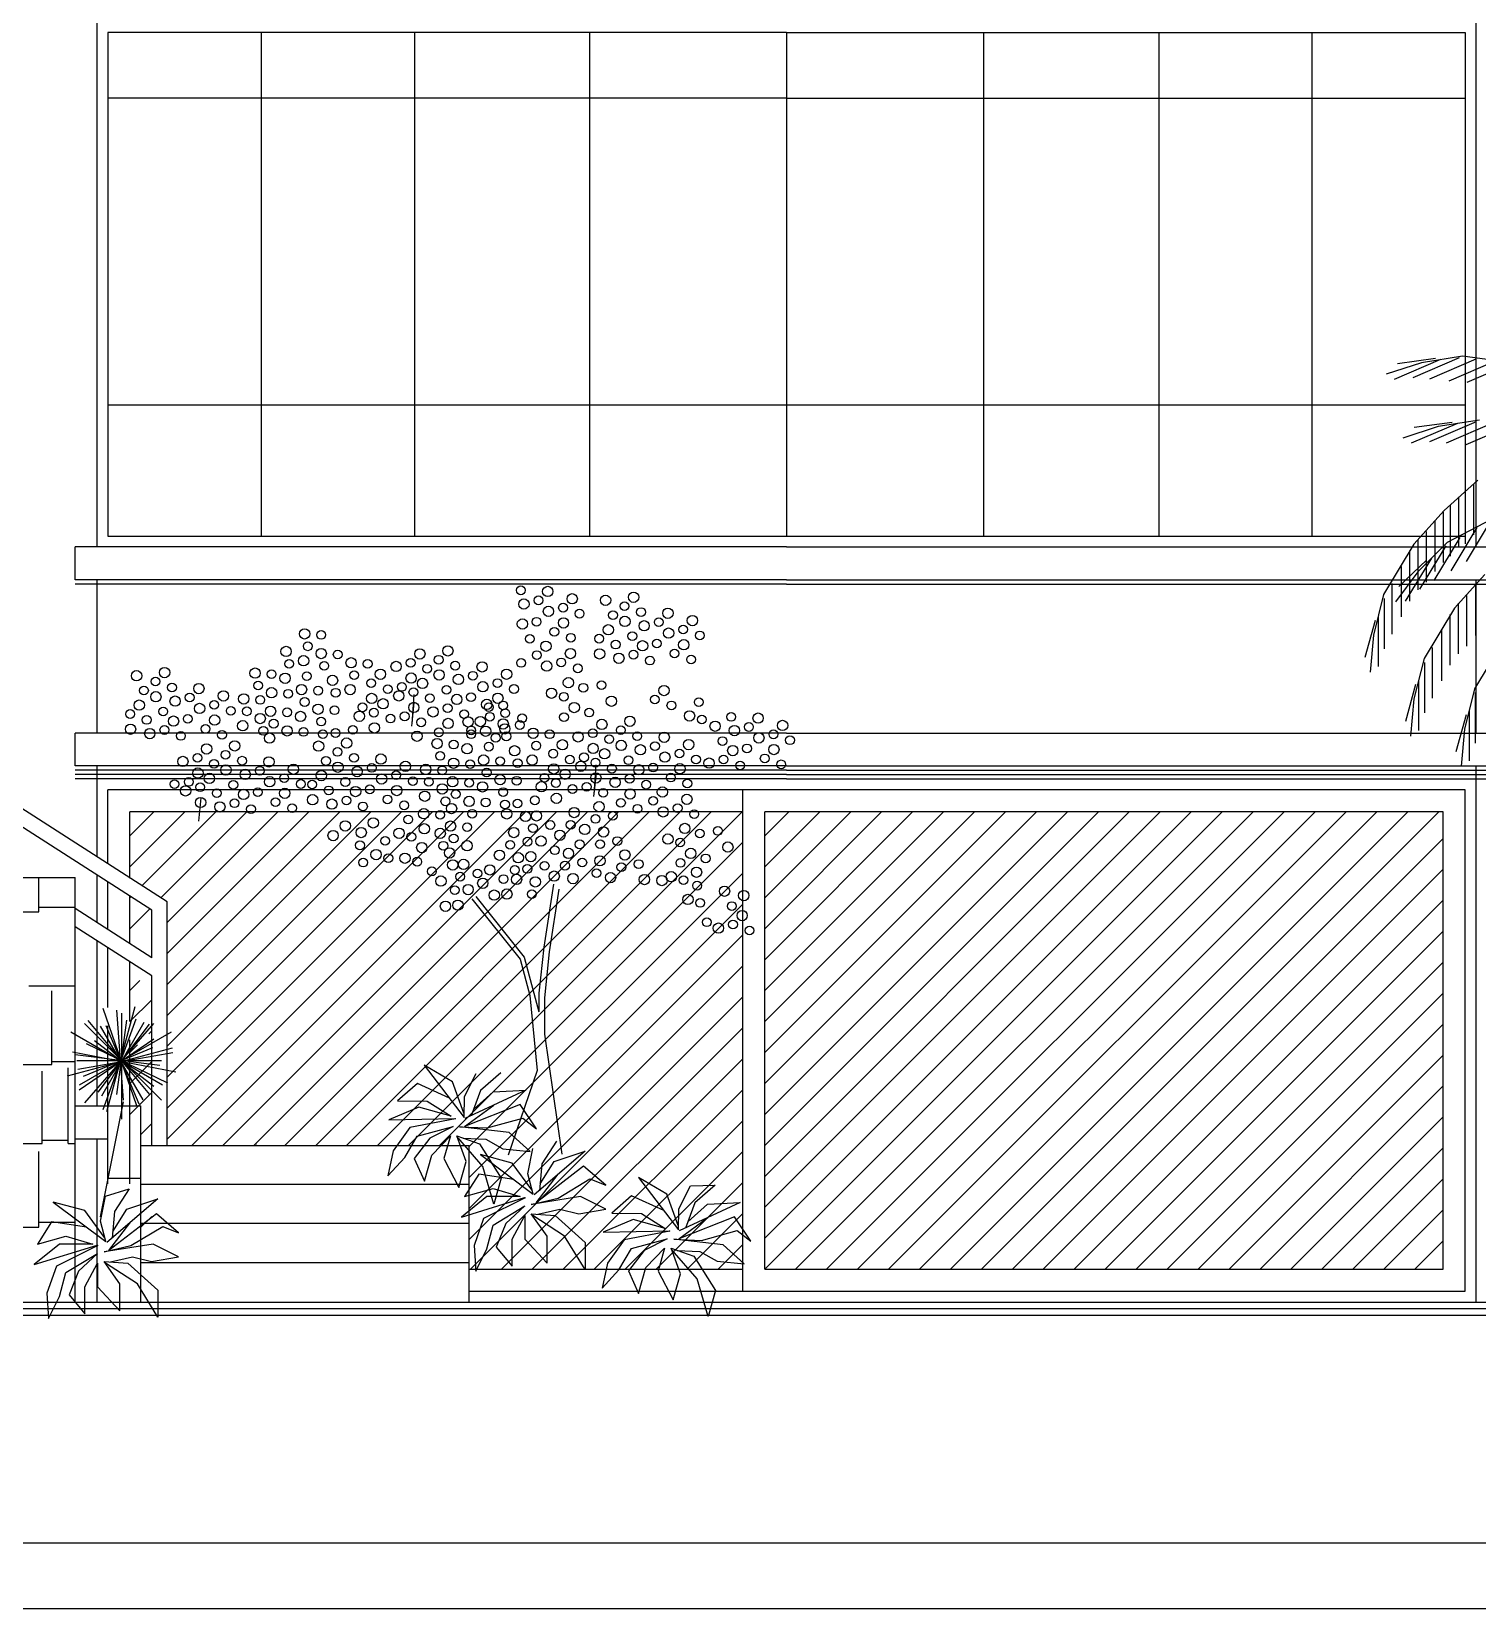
# Model space of a CAD drawing. Header units: millimetres. Extents: x 2200 to 2403, y 2380 to 2511.
# Drawn here: x 2340.04 to 2346.65, y 2464.37 to 2471.57 of the extents above; entities that cross this region are included whole.
import ezdxf

# ---------------------------------------------------------------- set-up
doc = ezdxf.new("R2010")
doc.units = ezdxf.units.MM

msp = doc.modelspace()

# ---------------------------------------------------------------- linework, layer by layer
at = {"color": 3}
for p, q in [((2340.34394, 2469.21758), (2340.34394, 2471.61758)), ((2346.64394, 2469.21758), (2346.64394, 2471.61758)), ((2340.34394, 2468.36758), (2340.34394, 2469.06758)), ((2346.64394, 2468.36758), (2346.64394, 2469.06758)), ((2340.34394, 2467.80143), (2340.34394, 2468.21758)), ((2346.64394, 2465.76758), (2346.64394, 2468.21758)), ((2340.34394, 2467.50143), (2340.34394, 2467.71822)), ((2340.34394, 2466.66358), (2340.34394, 2467.41822)), ((2340.34394, 2465.76758), (2340.34394, 2466.51358))]:
    msp.add_line(p, q, dxfattribs=at)
at = {"color": 1}
for p, q in [((2340.39394, 2471.56758), (2340.39394, 2469.26758)), ((2343.49394, 2471.56758), (2340.39394, 2471.56758)), ((2341.09394, 2471.56758), (2341.09394, 2469.26758)), ((2341.79394, 2471.56758), (2341.79394, 2469.26758)), ((2342.59394, 2471.56758), (2342.59394, 2469.26758)), ((2343.49394, 2471.56758), (2346.59394, 2471.56758)), ((2343.49394, 2471.56758), (2343.49394, 2469.26758)), ((2344.39394, 2471.56758), (2344.39394, 2469.26758)), ((2345.19394, 2471.56758), (2345.19394, 2469.26758)), ((2345.89394, 2471.56758), (2345.89394, 2469.26758)), ((2346.59394, 2471.56758), (2346.59394, 2469.26758)), ((2343.49394, 2471.26758), (2340.39394, 2471.26758)), ((2343.49394, 2471.26758), (2346.59394, 2471.26758)), ((2340.39394, 2469.86758), (2346.59394, 2469.86758)), ((2340.39394, 2469.26758), (2346.59394, 2469.26758)), ((2340.66394, 2467.59572), (2339.34437, 2468.44401)), ((2340.59394, 2467.5575), (2339.33159, 2468.36901)), ((2340.66394, 2466.48358), (2340.66394, 2467.59572)), ((2340.59394, 2467.34072), (2340.24394, 2467.56572)), ((2340.59394, 2467.34072), (2340.59394, 2467.5575)), ((2340.59394, 2467.2575), (2340.24394, 2467.4825)), ((2340.59394, 2466.48358), (2340.59394, 2467.2575)), ((2340.24394, 2466.66358), (2340.54394, 2466.66358)), ((2340.54394, 2465.76758), (2340.54394, 2466.66358)), ((2340.24394, 2466.51358), (2340.39394, 2466.51358)), ((2340.39394, 2466.33358), (2340.39394, 2466.51358)), ((2340.54394, 2466.48358), (2342.04394, 2466.48358)), ((2342.04394, 2465.76758), (2342.04394, 2466.48358)), ((2340.39394, 2466.33358), (2340.54394, 2466.33358)), ((2340.54394, 2466.30558), (2342.04394, 2466.30558)), ((2340.54394, 2466.12758), (2342.04394, 2466.12758)), ((2340.54394, 2465.94758), (2342.04394, 2465.94758)), ((2329.24394, 2464.36758), (2403.08219, 2464.36758))]:
    msp.add_line(p, q, dxfattribs=at)
at = {"color": 4}
for p, q in [((2346.39387, 2470.05943), (2346.23229, 2470.007)), ((2346.48155, 2470.07408), (2346.26948, 2469.98328)), ((2346.45792, 2470.0792), (2346.28423, 2470.05507)), ((2346.56662, 2470.08111), (2346.35455, 2469.99032)), ((2346.58169, 2470.08962), (2346.39387, 2470.05943)), ((2346.64247, 2470.07539), (2346.43041, 2469.9846)), ((2346.73144, 2470.06646), (2346.51937, 2469.97567)), ((2346.84828, 2470.05306), (2346.58169, 2470.08962)), ((2346.81332, 2470.06038), (2346.60125, 2469.96958)), ((2346.47083, 2469.76723), (2346.30925, 2469.7148)), ((2346.55851, 2469.78188), (2346.34644, 2469.69108)), ((2346.53488, 2469.787), (2346.36119, 2469.76287)), ((2346.64358, 2469.78891), (2346.43151, 2469.69812)), ((2346.65865, 2469.79742), (2346.47083, 2469.76723)), ((2346.71943, 2469.78319), (2346.50737, 2469.69239)), ((2346.8084, 2469.77426), (2346.59633, 2469.68347)), ((2346.65243, 2469.52261), (2346.49851, 2469.3842)), ((2346.56371, 2469.44677), (2346.56371, 2469.21608)), ((2346.59343, 2469.46296), (2346.59343, 2469.23228)), ((2346.63125, 2469.50345), (2346.63125, 2469.27276)), ((2346.49851, 2469.3842), (2346.35999, 2469.23041)), ((2346.49348, 2469.37659), (2346.49348, 2469.14591)), ((2346.52589, 2469.40628), (2346.52589, 2469.1756)), ((2346.45566, 2469.33611), (2346.45566, 2469.10542)), ((2346.7505, 2469.36286), (2346.51227, 2469.23775)), ((2346.64761, 2469.30589), (2346.52774, 2469.1088)), ((2346.71779, 2469.3485), (2346.59792, 2469.15141)), ((2346.35999, 2469.23041), (2346.22146, 2468.99973)), ((2346.51227, 2469.23775), (2346.37692, 2469.10407)), ((2346.37732, 2469.25243), (2346.37732, 2469.02175)), ((2346.41514, 2469.28752), (2346.41514, 2469.05684)), ((2346.57001, 2469.26147), (2346.45014, 2469.06438)), ((2346.41757, 2469.15737), (2346.29022, 2469.03682)), ((2346.43979, 2469.16693), (2346.31992, 2468.96983)), ((2346.3395, 2469.20115), (2346.3395, 2468.97047)), ((2346.50494, 2469.22207), (2346.38507, 2469.02498)), ((2346.37692, 2469.10407), (2346.27587, 2468.96753)), ((2346.30168, 2469.12828), (2346.30168, 2468.89759)), ((2346.68321, 2469.092), (2346.54469, 2468.93821)), ((2343.49394, 2469.04758), (2340.24394, 2469.04758)), ((2343.49394, 2469.04758), (2346.74394, 2469.04758)), ((2346.25846, 2469.05), (2346.25846, 2468.81932)), ((2346.64036, 2469.0439), (2346.64036, 2468.81322)), ((2346.22146, 2468.99973), (2346.17528, 2468.81518)), ((2346.22334, 2468.98252), (2346.22334, 2468.75184)), ((2346.54469, 2468.93821), (2346.40616, 2468.70753)), ((2346.56202, 2468.96023), (2346.56202, 2468.72955)), ((2346.59984, 2468.99532), (2346.59984, 2468.76463)), ((2346.18232, 2468.88184), (2346.13614, 2468.71267)), ((2346.19633, 2468.90155), (2346.19633, 2468.67087)), ((2346.5242, 2468.90895), (2346.5242, 2468.67826)), ((2346.17528, 2468.81518), (2346.15989, 2468.64601)), ((2346.48639, 2468.83607), (2346.48639, 2468.60539)), ((2346.77556, 2468.7998), (2346.63704, 2468.56912)), ((2346.44316, 2468.7578), (2346.44316, 2468.52711)), ((2346.40616, 2468.70753), (2346.35999, 2468.52298)), ((2346.40805, 2468.69032), (2346.40805, 2468.45964)), ((2346.36702, 2468.58964), (2346.32085, 2468.42047)), ((2346.38103, 2468.60935), (2346.38103, 2468.37866)), ((2341.7917, 2468.54351), (2341.78154, 2468.40827)), ((2346.35999, 2468.52298), (2346.34459, 2468.35381)), ((2346.63704, 2468.56912), (2346.59086, 2468.38457)), ((2346.63892, 2468.55191), (2346.63892, 2468.32123)), ((2341.78242, 2468.39954), (2341.79332, 2468.50488)), ((2346.5979, 2468.45123), (2346.55172, 2468.28206)), ((2346.61191, 2468.47094), (2346.61191, 2468.24025)), ((2346.59086, 2468.38457), (2346.57547, 2468.2154)), ((2342.6233, 2468.22163), (2342.61313, 2468.08639)), ((2343.49394, 2468.17758), (2340.24394, 2468.17758)), ((2343.49394, 2468.15758), (2340.24394, 2468.15758)), ((2343.49394, 2468.19758), (2340.2441, 2468.19758)), ((2342.61401, 2468.07766), (2342.62492, 2468.18299)), ((2343.49394, 2468.19758), (2346.74394, 2468.19758)), ((2343.49394, 2468.17758), (2346.74394, 2468.17758)), ((2343.49394, 2468.15758), (2346.74394, 2468.15758)), ((2340.39394, 2467.76929), (2340.39394, 2468.10758)), ((2346.59394, 2468.10758), (2340.39394, 2468.10758)), ((2343.29394, 2465.81758), (2343.29394, 2468.10758)), ((2346.59394, 2465.81758), (2346.59394, 2468.10758)), ((2340.49394, 2467.705), (2340.49394, 2468.00758)), ((2340.49394, 2467.89747), (2340.60404, 2468.00758)), ((2340.49394, 2467.75605), (2340.74546, 2468.00758)), ((2343.29394, 2468.00758), (2340.49394, 2468.00758)), ((2340.54895, 2467.66964), (2340.88689, 2468.00758)), ((2340.63503, 2467.6143), (2341.02831, 2468.00758)), ((2340.66394, 2467.50179), (2341.16973, 2468.00758)), ((2340.66394, 2467.36037), (2341.31115, 2468.00758)), ((2340.66394, 2466.51184), (2342.15968, 2468.00758)), ((2340.66394, 2466.65326), (2342.01826, 2468.00758)), ((2340.66394, 2466.79468), (2341.87683, 2468.00758)), ((2340.66394, 2466.9361), (2341.73541, 2468.00758)), ((2340.66394, 2467.07752), (2341.59399, 2468.00758)), ((2340.66394, 2467.21895), (2341.45257, 2468.00758)), ((2340.7771, 2466.48358), (2342.3011, 2468.00758)), ((2340.80847, 2467.96537), (2340.81938, 2468.07071)), ((2340.91852, 2466.48358), (2342.44252, 2468.00758)), ((2341.05994, 2466.48358), (2342.58394, 2468.00758)), ((2341.20136, 2466.48358), (2342.72536, 2468.00758)), ((2341.34278, 2466.48358), (2342.86678, 2468.00758)), ((2341.48421, 2466.48358), (2343.00821, 2468.00758)), ((2341.62563, 2466.48358), (2343.14963, 2468.00758)), ((2341.76705, 2466.48358), (2343.29105, 2468.00758)), ((2343.39394, 2467.89747), (2343.50404, 2468.00758)), ((2343.39394, 2467.75605), (2343.64546, 2468.00758)), ((2343.39394, 2467.61463), (2343.78689, 2468.00758)), ((2343.39394, 2467.47321), (2343.92831, 2468.00758)), ((2343.39394, 2467.33179), (2344.06973, 2468.00758)), ((2343.39394, 2467.19037), (2344.21115, 2468.00758)), ((2343.39394, 2465.91758), (2345.48394, 2468.00758)), ((2343.39394, 2467.04895), (2344.35257, 2468.00758)), ((2343.39394, 2466.90752), (2344.49399, 2468.00758)), ((2343.39394, 2466.059), (2345.34252, 2468.00758)), ((2343.39394, 2466.20042), (2345.2011, 2468.00758)), ((2343.39394, 2466.34184), (2345.05968, 2468.00758)), ((2343.39394, 2466.48326), (2344.91826, 2468.00758)), ((2343.39394, 2466.62468), (2344.77683, 2468.00758)), ((2343.39394, 2466.7661), (2344.63541, 2468.00758)), ((2346.49394, 2468.00758), (2343.39394, 2468.00758)), ((2343.39394, 2465.91758), (2343.39394, 2468.00758)), ((2343.53536, 2465.91758), (2345.62536, 2468.00758)), ((2343.67678, 2465.91758), (2345.76678, 2468.00758)), ((2343.81821, 2465.91758), (2345.90821, 2468.00758)), ((2343.95963, 2465.91758), (2346.04963, 2468.00758)), ((2344.10105, 2465.91758), (2346.19105, 2468.00758)), ((2344.24247, 2465.91758), (2346.33247, 2468.00758)), ((2344.38389, 2465.91758), (2346.47389, 2468.00758)), ((2346.49394, 2465.91758), (2346.49394, 2468.00758)), ((2341.90847, 2466.48358), (2343.29394, 2467.86905)), ((2344.52531, 2465.91758), (2346.49394, 2467.8862)), ((2342.04394, 2466.47763), (2343.29394, 2467.72763)), ((2344.66673, 2465.91758), (2346.49394, 2467.74478)), ((2340.07777, 2467.54989), (2340.07777, 2467.70758)), ((2340.39394, 2467.46929), (2340.39394, 2467.68607)), ((2342.42906, 2467.67647), (2342.38482, 2467.38916)), ((2342.45404, 2467.65463), (2342.40981, 2467.36732)), ((2340.07777, 2467.57239), (2340.24394, 2467.57239)), ((2340.49394, 2467.405), (2340.49394, 2467.62179)), ((2340.49394, 2467.61463), (2340.4983, 2467.61899)), ((2342.04394, 2466.3362), (2343.29394, 2467.5862)), ((2342.0559, 2467.61042), (2342.27709, 2467.33416)), ((2342.07464, 2467.61979), (2342.29583, 2467.34353)), ((2344.80816, 2465.91758), (2346.49394, 2467.60336)), ((2339.98777, 2467.54989), (2340.07777, 2467.54989)), ((2340.49394, 2467.47321), (2340.58438, 2467.56365)), ((2342.04394, 2466.19478), (2343.29394, 2467.44478)), ((2344.94958, 2465.91758), (2346.49394, 2467.46194)), ((2340.39394, 2467.11329), (2340.39394, 2467.38607)), ((2342.38482, 2467.38916), (2342.3627, 2467.1792)), ((2342.40981, 2467.36732), (2342.38769, 2467.15736)), ((2340.49394, 2467.04895), (2340.49394, 2467.32179)), ((2342.04394, 2466.05336), (2343.29105, 2467.30047)), ((2342.27709, 2467.33416), (2342.32133, 2467.16841)), ((2342.29583, 2467.34353), (2342.3627, 2467.09299)), ((2345.091, 2465.91758), (2346.49394, 2467.32052)), ((2340.03277, 2467.21239), (2340.24277, 2467.21239)), ((2340.49394, 2467.19037), (2340.53985, 2467.23628)), ((2340.13777, 2466.85239), (2340.13777, 2467.18989)), ((2340.24277, 2467.18989), (2340.24394, 2467.18989)), ((2340.49394, 2467.04895), (2340.59394, 2467.14895)), ((2342.04958, 2465.91758), (2343.29394, 2467.16194)), ((2342.32133, 2467.16841), (2342.35451, 2466.82585)), ((2342.3627, 2467.1792), (2342.3627, 2467.09299)), ((2342.38769, 2467.15736), (2342.38769, 2466.9916)), ((2345.23242, 2465.91758), (2346.49394, 2467.1791)), ((2340.52633, 2466.66358), (2340.37224, 2467.10952)), ((2340.38924, 2466.63833), (2340.51763, 2467.11828)), ((2340.46543, 2466.68988), (2340.43438, 2467.10196)), ((2340.45556, 2467.08788), (2340.45556, 2466.60352)), ((2340.64344, 2466.75863), (2340.22397, 2467.00081)), ((2340.26436, 2466.76054), (2340.68383, 2467.00272)), ((2340.60238, 2467.04084), (2340.28728, 2466.67756)), ((2340.28728, 2467.04084), (2340.63874, 2466.68967)), ((2340.5858, 2466.71588), (2340.30361, 2467.05399)), ((2340.349, 2466.72617), (2340.58344, 2467.03672)), ((2340.55423, 2466.69161), (2340.36033, 2467.02746)), ((2340.5582, 2467.04413), (2340.3643, 2466.70828)), ((2340.5214, 2467.05933), (2340.36968, 2466.6459)), ((2340.38348, 2467.03177), (2340.53519, 2466.67346)), ((2340.39394, 2466.30758), (2340.39394, 2467.03007)), ((2340.43449, 2466.71565), (2340.47972, 2467.05583)), ((2340.58006, 2466.99364), (2340.59394, 2467.00752)), ((2342.191, 2465.91758), (2343.29394, 2467.02052)), ((2345.37384, 2465.91758), (2346.49394, 2467.03768)), ((2340.68684, 2466.92788), (2340.207, 2466.79909)), ((2340.60411, 2466.96809), (2340.26276, 2466.73516)), ((2340.59726, 2466.92841), (2340.28003, 2466.79749)), ((2340.29383, 2466.94908), (2340.66622, 2466.76993)), ((2340.33162, 2466.96299), (2340.60361, 2466.75373)), ((2340.49394, 2466.30758), (2340.49394, 2466.96579)), ((2340.49394, 2466.90752), (2340.52941, 2466.94299)), ((2342.38769, 2466.9916), (2342.4674, 2466.44401)), ((2339.95777, 2466.85239), (2340.13777, 2466.85239)), ((2340.13777, 2466.86739), (2340.24394, 2466.86739)), ((2340.23169, 2466.91121), (2340.70384, 2466.81997)), ((2340.63089, 2466.84911), (2340.24473, 2466.89687)), ((2340.25093, 2466.87131), (2340.63874, 2466.87131)), ((2340.25617, 2466.83184), (2340.69007, 2466.90716)), ((2340.49394, 2466.7661), (2340.59394, 2466.8661)), ((2341.96741, 2466.77384), (2341.83874, 2466.85001)), ((2341.83874, 2466.85001), (2342.02096, 2466.61145)), ((2342.33242, 2465.91758), (2343.29394, 2466.8791)), ((2345.51526, 2465.91758), (2346.49394, 2466.89626)), ((2340.09277, 2466.49239), (2340.09277, 2466.82239)), ((2340.21277, 2466.49239), (2340.21277, 2466.83739)), ((2342.02284, 2466.70739), (2342.07571, 2466.81202)), ((2342.18898, 2466.81524), (2342.09645, 2466.73364)), ((2342.35451, 2466.82585), (2342.22179, 2466.43908)), ((2340.49394, 2466.62468), (2340.59394, 2466.72468)), ((2341.80724, 2466.76622), (2341.7168, 2466.68622)), ((2341.9539, 2466.69925), (2341.80724, 2466.76622)), ((2342.02013, 2466.63099), (2341.96741, 2466.77384)), ((2342.02096, 2466.61145), (2342.02284, 2466.70739)), ((2342.30299, 2466.73496), (2342.02477, 2466.60646)), ((2342.09645, 2466.73364), (2342.05318, 2466.61814)), ((2342.06412, 2466.64735), (2342.15364, 2466.72769)), ((2342.15364, 2466.72769), (2342.30299, 2466.73496)), ((2342.47384, 2465.91758), (2343.29394, 2466.73768)), ((2345.65668, 2465.91758), (2346.49394, 2466.75483)), ((2340.46376, 2466.68171), (2340.35885, 2466.15758)), ((2341.81448, 2466.6586), (2341.67717, 2466.59939)), ((2341.7168, 2466.68622), (2341.85226, 2466.68562)), ((2341.96099, 2466.61716), (2341.81448, 2466.6586)), ((2341.85226, 2466.68562), (2341.96099, 2466.61716)), ((2342.2776, 2466.6709), (2342.02287, 2466.56949)), ((2342.02287, 2466.56949), (2342.15609, 2466.66756)), ((2342.35158, 2466.55948), (2342.2776, 2466.6709)), ((2340.54394, 2466.53326), (2340.59394, 2466.58326)), ((2341.67717, 2466.59939), (2341.97816, 2466.60635)), ((2341.77287, 2466.56478), (2341.69744, 2466.45791)), ((2341.98113, 2466.60448), (2341.77287, 2466.56478)), ((2341.80684, 2466.52501), (2341.97008, 2466.56934)), ((2341.97008, 2466.56934), (2341.86463, 2466.51621)), ((2341.97816, 2466.60635), (2341.98113, 2466.60448)), ((2342.22612, 2466.54217), (2341.99996, 2466.56843)), ((2341.99996, 2466.56843), (2342.12647, 2466.56282)), ((2342.12647, 2466.56282), (2342.28971, 2466.60715)), ((2342.28971, 2466.60715), (2342.35158, 2466.55948)), ((2342.61526, 2465.91758), (2343.29394, 2466.59626)), ((2345.7981, 2465.91758), (2346.49394, 2466.61341)), ((2339.82277, 2466.49239), (2340.09277, 2466.49239)), ((2340.09277, 2466.50739), (2340.21277, 2466.50739)), ((2340.21277, 2466.49239), (2340.24394, 2466.49239)), ((2341.06724, 2466.49014), (2341.07021, 2466.48827)), ((2341.7493, 2466.42816), (2341.80684, 2466.52501)), ((2341.86463, 2466.51621), (2341.79314, 2466.4233)), ((2341.87279, 2466.43849), (2341.95823, 2466.52744)), ((2341.95823, 2466.52744), (2341.9286, 2466.4227)), ((2342.03023, 2466.40904), (2341.98811, 2466.52653)), ((2341.98811, 2466.52653), (2342.09079, 2466.48995)), ((2342.10698, 2466.38733), (2341.99311, 2466.51758)), ((2342.01611, 2466.51656), (2342.11962, 2466.51196)), ((2342.09079, 2466.48995), (2342.18978, 2466.33375)), ((2342.11962, 2466.51196), (2342.19742, 2466.46734)), ((2342.32196, 2466.45474), (2342.22612, 2466.54217)), ((2342.4422, 2466.50289), (2342.37537, 2466.39919)), ((2340.07777, 2466.10989), (2340.07777, 2466.45489)), ((2341.69744, 2466.45791), (2341.67282, 2466.34421)), ((2341.67282, 2466.34421), (2341.7493, 2466.42816)), ((2341.79314, 2466.4233), (2341.83921, 2466.31978)), ((2341.83921, 2466.31978), (2341.87279, 2466.43849)), ((2341.9286, 2466.4227), (2341.99666, 2466.29033)), ((2342.24026, 2466.40275), (2342.09572, 2466.44103)), ((2342.09572, 2466.44103), (2342.33598, 2466.26107)), ((2342.19742, 2466.46734), (2342.32196, 2466.45474)), ((2342.31169, 2466.3539), (2342.33408, 2466.46897)), ((2342.57376, 2466.45667), (2342.34101, 2466.25731)), ((2342.43203, 2466.40903), (2342.57376, 2466.45667)), ((2342.75668, 2465.91758), (2343.29394, 2466.45483)), ((2345.93953, 2465.91758), (2346.49394, 2466.47199)), ((2341.99666, 2466.29033), (2342.03023, 2466.40904)), ((2342.08821, 2466.35184), (2342.02295, 2466.25024)), ((2342.24756, 2466.3273), (2342.08821, 2466.35184)), ((2342.15621, 2466.21504), (2342.10698, 2466.38733)), ((2342.32987, 2466.27964), (2342.24026, 2466.40275)), ((2342.33598, 2466.26107), (2342.31169, 2466.3539)), ((2342.56676, 2466.38812), (2342.34924, 2466.22121)), ((2342.34924, 2466.22121), (2342.45075, 2466.35184)), ((2342.37537, 2466.39919), (2342.36517, 2466.27627)), ((2342.36775, 2466.30736), (2342.43203, 2466.40903)), ((2342.66827, 2466.30104), (2342.56676, 2466.38812)), ((2340.38238, 2466.25148), (2340.4905, 2466.2854)), ((2340.4905, 2466.2854), (2340.42368, 2466.1817)), ((2342.02295, 2466.25024), (2342.15346, 2466.28652)), ((2342.15346, 2466.28652), (2342.27673, 2466.25024)), ((2342.18978, 2466.33375), (2342.15621, 2466.21504)), ((2342.45075, 2466.24298), (2342.59576, 2466.33007)), ((2342.59576, 2466.33007), (2342.66827, 2466.30104)), ((2342.94617, 2466.26057), (2342.8175, 2466.33675)), ((2342.8175, 2466.33675), (2342.99972, 2466.09819)), ((2342.8981, 2465.91758), (2343.29394, 2466.31341)), ((2343.0016, 2466.19413), (2343.05447, 2466.29876)), ((2343.05447, 2466.29876), (2343.16774, 2466.30198)), ((2343.16774, 2466.30198), (2343.07521, 2466.22038)), ((2346.08095, 2465.91758), (2346.49394, 2466.33057)), ((2340.28856, 2466.18526), (2340.14402, 2466.22354)), ((2340.14402, 2466.22354), (2340.38428, 2466.04358)), ((2340.35999, 2466.13641), (2340.38238, 2466.25148)), ((2340.62206, 2466.23918), (2340.38931, 2466.03981)), ((2340.48033, 2466.19153), (2340.62206, 2466.23918)), ((2342.12446, 2466.25024), (2342.00845, 2466.1559)), ((2342.00845, 2466.1559), (2342.29619, 2466.24451)), ((2342.29955, 2466.24352), (2342.10996, 2466.14865)), ((2342.27673, 2466.25024), (2342.12446, 2466.25024)), ((2342.15346, 2466.11962), (2342.29848, 2466.2067)), ((2342.29848, 2466.2067), (2342.21147, 2466.12688)), ((2342.29619, 2466.24451), (2342.29955, 2466.24352)), ((2342.55226, 2466.25024), (2342.32748, 2466.21396)), ((2342.32748, 2466.21396), (2342.45075, 2466.24298)), ((2342.66827, 2466.19219), (2342.55226, 2466.25024)), ((2342.786, 2466.25296), (2342.69556, 2466.17296)), ((2342.93266, 2466.18599), (2342.786, 2466.25296)), ((2342.99889, 2466.11773), (2342.94617, 2466.26057)), ((2343.28175, 2466.2217), (2343.00353, 2466.0932)), ((2343.07521, 2466.22038), (2343.03194, 2466.10488)), ((2343.04288, 2466.13409), (2343.1324, 2466.21443)), ((2343.1324, 2466.21443), (2343.28175, 2466.2217)), ((2340.13651, 2466.13434), (2340.07125, 2466.03275)), ((2340.07777, 2466.13239), (2340.24394, 2466.13239)), ((2340.29586, 2466.10981), (2340.13651, 2466.13434)), ((2340.37817, 2466.06215), (2340.28856, 2466.18526)), ((2340.38428, 2466.04358), (2340.35999, 2466.13641)), ((2340.61506, 2466.17063), (2340.39754, 2466.00372)), ((2340.39754, 2466.00372), (2340.49905, 2466.13434)), ((2340.42368, 2466.1817), (2340.41347, 2466.05878)), ((2340.41605, 2466.08987), (2340.48033, 2466.19153)), ((2340.54394, 2466.109), (2340.59394, 2466.159)), ((2340.71657, 2466.08355), (2340.61506, 2466.17063)), ((2342.10996, 2466.14865), (2342.06646, 2466.02528)), ((2342.24047, 2466.05431), (2342.29848, 2466.16316)), ((2342.29848, 2466.16316), (2342.29848, 2466.05431)), ((2342.39999, 2466.06882), (2342.32748, 2466.17042)), ((2342.32748, 2466.17042), (2342.43624, 2466.16316)), ((2342.47975, 2466.06882), (2342.33473, 2466.16316)), ((2342.35714, 2466.16844), (2342.458, 2466.19219)), ((2342.43624, 2466.16316), (2342.57401, 2466.03979)), ((2342.458, 2466.19219), (2342.54501, 2466.17042)), ((2342.54501, 2466.17042), (2342.66827, 2466.19219)), ((2342.79324, 2466.14533), (2342.65593, 2466.08613)), ((2342.69556, 2466.17296), (2342.83102, 2466.17236)), ((2342.93975, 2466.1039), (2342.79324, 2466.14533)), ((2342.83102, 2466.17236), (2342.93975, 2466.1039)), ((2342.99972, 2466.09819), (2343.0016, 2466.19413)), ((2343.25636, 2466.15764), (2343.00163, 2466.05623)), ((2343.00163, 2466.05623), (2343.13485, 2466.1543)), ((2343.03953, 2465.91758), (2343.29394, 2466.17199)), ((2343.33034, 2466.04622), (2343.25636, 2466.15764)), ((2346.22237, 2465.91758), (2346.49394, 2466.18915)), ((2339.98777, 2466.10989), (2340.07777, 2466.10989)), ((2340.07125, 2466.03275), (2340.20177, 2466.06903)), ((2340.20177, 2466.06903), (2340.32503, 2466.03275)), ((2340.49905, 2466.02549), (2340.64406, 2466.11257)), ((2340.64406, 2466.11257), (2340.71657, 2466.08355)), ((2342.12446, 2466.01077), (2342.15346, 2466.11962)), ((2342.21147, 2466.12688), (2342.16797, 2466.01802)), ((2342.39999, 2465.94546), (2342.39999, 2466.06882)), ((2342.57401, 2465.91643), (2342.47975, 2466.06882)), ((2342.65593, 2466.08613), (2342.95692, 2466.09309)), ((2342.95989, 2466.09122), (2342.75163, 2466.05152)), ((2342.7856, 2466.01175), (2342.94884, 2466.05608)), ((2342.94884, 2466.05608), (2342.84339, 2466.00295)), ((2342.95692, 2466.09309), (2342.95989, 2466.09122)), ((2343.10523, 2466.04956), (2343.26847, 2466.09389)), ((2343.26847, 2466.09389), (2343.33034, 2466.04622)), ((2340.17276, 2466.03275), (2340.05675, 2465.93841)), ((2340.05675, 2465.93841), (2340.34449, 2466.02702)), ((2340.34786, 2466.02603), (2340.15826, 2465.93115)), ((2340.32503, 2466.03275), (2340.17276, 2466.03275)), ((2340.20177, 2465.90213), (2340.34678, 2465.98921)), ((2340.34678, 2465.98921), (2340.25977, 2465.90938)), ((2340.34449, 2466.02702), (2340.34786, 2466.02603)), ((2340.60056, 2466.03275), (2340.37578, 2465.99646)), ((2340.37578, 2465.99646), (2340.49905, 2466.02549)), ((2340.71657, 2465.97469), (2340.60056, 2466.03275)), ((2342.06646, 2466.02528), (2342.07371, 2465.90917)), ((2342.07371, 2465.90917), (2342.12446, 2466.01077)), ((2342.16797, 2466.01802), (2342.24047, 2465.93094)), ((2342.24047, 2465.93094), (2342.24047, 2466.05431)), ((2342.29848, 2466.05431), (2342.39999, 2465.94546)), ((2342.57401, 2466.03979), (2342.57401, 2465.91643)), ((2342.75163, 2466.05152), (2342.6762, 2465.94465)), ((2342.72806, 2465.9149), (2342.7856, 2466.01175)), ((2342.84339, 2466.00295), (2342.7719, 2465.91004)), ((2342.85155, 2465.92522), (2342.93699, 2466.01418)), ((2342.93699, 2466.01418), (2342.90736, 2465.90944)), ((2343.00899, 2465.89578), (2342.96687, 2466.01327)), ((2342.96687, 2466.01327), (2343.06955, 2465.97669)), ((2343.08574, 2465.87407), (2342.97187, 2466.00432)), ((2343.20488, 2466.02891), (2342.97872, 2466.05517)), ((2342.97872, 2466.05517), (2343.10523, 2466.04956)), ((2342.99487, 2466.0033), (2343.09838, 2465.9987)), ((2343.09838, 2465.9987), (2343.17618, 2465.95407)), ((2343.18095, 2465.91758), (2343.29394, 2466.03057)), ((2343.30072, 2465.94148), (2343.20488, 2466.02891)), ((2346.36379, 2465.91758), (2346.49394, 2466.04773)), ((2340.15826, 2465.93115), (2340.11476, 2465.80779)), ((2340.28878, 2465.83682), (2340.34678, 2465.94567)), ((2340.34678, 2465.94567), (2340.34678, 2465.83682)), ((2340.44829, 2465.85133), (2340.37578, 2465.95292)), ((2340.37578, 2465.95292), (2340.48455, 2465.94567)), ((2340.52805, 2465.85133), (2340.38304, 2465.94567)), ((2340.40545, 2465.95094), (2340.5063, 2465.97469)), ((2340.48455, 2465.94567), (2340.62231, 2465.8223)), ((2340.5063, 2465.97469), (2340.59331, 2465.95292)), ((2340.59331, 2465.95292), (2340.71657, 2465.97469)), ((2342.04394, 2465.91758), (2343.29394, 2465.91758)), ((2342.6762, 2465.94465), (2342.65158, 2465.83095)), ((2342.65158, 2465.83095), (2342.72806, 2465.9149)), ((2342.81797, 2465.80652), (2342.85155, 2465.92522)), ((2343.06955, 2465.97669), (2343.16854, 2465.82049)), ((2343.17618, 2465.95407), (2343.30072, 2465.94148)), ((2343.39394, 2465.91758), (2346.49394, 2465.91758)), ((2340.17276, 2465.79327), (2340.20177, 2465.90213)), ((2340.25977, 2465.90938), (2340.21627, 2465.80053)), ((2340.44829, 2465.72796), (2340.44829, 2465.85133)), ((2340.62231, 2465.69894), (2340.52805, 2465.85133)), ((2342.7719, 2465.91004), (2342.81797, 2465.80652)), ((2342.90736, 2465.90944), (2342.97542, 2465.77707)), ((2342.97542, 2465.77707), (2343.00899, 2465.89578)), ((2343.13497, 2465.70178), (2343.08574, 2465.87407)), ((2340.11476, 2465.80779), (2340.12201, 2465.69168)), ((2340.12201, 2465.69168), (2340.17276, 2465.79327)), ((2340.21627, 2465.80053), (2340.28878, 2465.71345)), ((2340.28878, 2465.71345), (2340.28878, 2465.83682)), ((2340.34678, 2465.83682), (2340.44829, 2465.72796)), ((2340.62231, 2465.8223), (2340.62231, 2465.69894)), ((2342.04394, 2465.81758), (2346.59394, 2465.81758)), ((2343.16854, 2465.82049), (2343.13497, 2465.70178))]:
    msp.add_line(p, q, dxfattribs=at)
at = {"color": 2}
for p, q in [((2340.24394, 2469.06758), (2340.24394, 2469.21758)), ((2343.49394, 2469.21758), (2340.24394, 2469.21758)), ((2343.49394, 2469.21758), (2346.74394, 2469.21758)), ((2343.49394, 2469.06758), (2340.24394, 2469.06758)), ((2343.49394, 2469.06758), (2346.74394, 2469.06758)), ((2340.24394, 2468.21758), (2340.24394, 2468.36758)), ((2343.49394, 2468.36758), (2340.24394, 2468.36758)), ((2343.49394, 2468.36758), (2346.74394, 2468.36758)), ((2343.49394, 2468.21758), (2340.24394, 2468.21758)), ((2343.49394, 2468.21758), (2346.74394, 2468.21758))]:
    msp.add_line(p, q, dxfattribs=at)
at = {"color": 7}
for p in [(2336.19394, 2467.70758), (2340.24394, 2465.76758)]:
    msp.add_line(p, (2340.24394, 2467.70758), dxfattribs=at)
for p, q in [((2331.68825, 2465.76758), (2350.14394, 2465.76758)), ((2331.68825, 2465.73758), (2350.14394, 2465.73758)), ((2331.68825, 2465.70758), (2350.14394, 2465.70758)), ((2329.84394, 2464.66758), (2402.78219, 2464.66758))]:
    msp.add_line(p, q)
at = {"color": 4}
for centre, radius in [((2342.27997, 2469.01949), 0.02001), ((2342.40283, 2469.01414), 0.02358), ((2342.79534, 2468.98778), 0.02358), ((2342.29431, 2468.95694), 0.02358), ((2342.36091, 2468.9736), 0.02001), ((2342.40619, 2468.92346), 0.02358), ((2342.47278, 2468.94012), 0.02001), ((2342.5147, 2468.98066), 0.02358), ((2342.66732, 2468.97379), 0.02358), ((2342.75342, 2468.94723), 0.02001), ((2342.829, 2468.92004), 0.02001), ((2342.95185, 2468.91469), 0.02358), ((2342.28715, 2468.86563), 0.02358), ((2342.35202, 2468.87584), 0.02001), ((2342.47487, 2468.8705), 0.02358), ((2342.54836, 2468.91293), 0.02001), ((2342.70098, 2468.90606), 0.02001), ((2342.75551, 2468.87761), 0.02358), ((2342.84334, 2468.85749), 0.02358), ((2342.90994, 2468.87414), 0.02001), ((2343.06373, 2468.88121), 0.02358), ((2341.29238, 2468.82032), 0.02358), ((2341.36787, 2468.81561), 0.02001), ((2342.32081, 2468.7979), 0.02001), ((2342.43296, 2468.82995), 0.02001), ((2342.50854, 2468.80276), 0.02001), ((2342.63774, 2468.79872), 0.02001), ((2342.67966, 2468.83926), 0.02358), ((2342.78918, 2468.80987), 0.02001), ((2342.90105, 2468.77639), 0.02001), ((2342.95522, 2468.82401), 0.02358), ((2343.0239, 2468.77104), 0.02358), ((2343.02181, 2468.84067), 0.02001), ((2343.09739, 2468.81347), 0.02001), ((2341.20745, 2468.74018), 0.02358), ((2341.28766, 2468.69775), 0.02358), ((2341.30653, 2468.76375), 0.02001), ((2341.36787, 2468.73075), 0.02358), ((2341.44337, 2468.72603), 0.02001), ((2341.81861, 2468.72891), 0.02358), ((2341.90472, 2468.70234), 0.02001), ((2341.94663, 2468.74289), 0.02358), ((2342.35275, 2468.72371), 0.02001), ((2342.39467, 2468.76426), 0.02358), ((2342.50654, 2468.73078), 0.02358), ((2342.63983, 2468.7291), 0.02358), ((2342.71333, 2468.77153), 0.02001), ((2342.72766, 2468.70898), 0.02358), ((2342.79426, 2468.72563), 0.02001), ((2342.83618, 2468.76618), 0.02358), ((2342.98198, 2468.7305), 0.02001), ((2343.05757, 2468.70331), 0.02001), ((2340.52464, 2468.62945), 0.02358), ((2340.65266, 2468.64344), 0.02358), ((2341.06589, 2468.64117), 0.02358), ((2341.14139, 2468.63646), 0.02001), ((2341.2216, 2468.6836), 0.02001), ((2341.38203, 2468.67417), 0.02001), ((2341.5047, 2468.68832), 0.02358), ((2341.51886, 2468.63174), 0.02001), ((2341.5802, 2468.6836), 0.02001), ((2341.63833, 2468.63572), 0.02358), ((2341.7101, 2468.6717), 0.02358), ((2341.7767, 2468.68836), 0.02001), ((2341.85228, 2468.66117), 0.02001), ((2341.90681, 2468.63272), 0.02358), ((2341.9803, 2468.67515), 0.02001), ((2342.06123, 2468.62926), 0.02001), ((2342.10315, 2468.6698), 0.02358), ((2342.21502, 2468.63632), 0.02358), ((2342.28099, 2468.68773), 0.02001), ((2342.39803, 2468.67358), 0.02358), ((2342.46463, 2468.69024), 0.02001), ((2342.54021, 2468.66304), 0.02001), ((2342.86984, 2468.69844), 0.02001), ((2340.5583, 2468.56172), 0.02001), ((2340.61075, 2468.60289), 0.02001), ((2340.68633, 2468.5757), 0.02001), ((2340.80918, 2468.57035), 0.02358), ((2341.08005, 2468.5846), 0.02001), ((2341.20273, 2468.6176), 0.02358), ((2341.27822, 2468.56574), 0.02358), ((2341.30181, 2468.62703), 0.02001), ((2341.35372, 2468.56103), 0.02001), ((2341.41977, 2468.60817), 0.02358), ((2341.49999, 2468.56574), 0.02358), ((2341.59641, 2468.59517), 0.02001), ((2341.672, 2468.56798), 0.02001), ((2341.73687, 2468.57819), 0.02001), ((2341.77879, 2468.61874), 0.02358), ((2341.83096, 2468.59438), 0.02358), ((2341.94047, 2468.56498), 0.02001), ((2341.99464, 2468.6126), 0.02358), ((2342.10651, 2468.57912), 0.02358), ((2342.17311, 2468.59578), 0.02001), ((2342.24869, 2468.56859), 0.02001), ((2342.49712, 2468.59753), 0.02358), ((2342.56544, 2468.57443), 0.02001), ((2342.64855, 2468.58638), 0.02001), ((2342.934, 2468.56144), 0.02358), ((2340.53699, 2468.49492), 0.02358), ((2340.61284, 2468.53327), 0.02358), ((2340.70066, 2468.51315), 0.02358), ((2340.76726, 2468.5298), 0.02001), ((2340.87914, 2468.49633), 0.02001), ((2340.92105, 2468.53687), 0.02358), ((2341.01399, 2468.52331), 0.02358), ((2341.08949, 2468.5186), 0.02001), ((2341.14139, 2468.5516), 0.02358), ((2341.21688, 2468.54688), 0.02001), ((2341.29238, 2468.50917), 0.02001), ((2341.43393, 2468.5516), 0.02001), ((2341.5985, 2468.52555), 0.02358), ((2341.65068, 2468.50119), 0.02358), ((2341.72244, 2468.53718), 0.02358), ((2341.79113, 2468.48421), 0.02358), ((2341.78904, 2468.55383), 0.02001), ((2341.86462, 2468.52664), 0.02001), ((2341.98747, 2468.52129), 0.02358), ((2342.05235, 2468.5315), 0.02001), ((2342.12398, 2468.49844), 0.02358), ((2342.13328, 2468.48561), 0.02001), ((2342.1752, 2468.52616), 0.02358), ((2342.19947, 2468.49372), 0.02001), ((2342.42027, 2468.54928), 0.02358), ((2342.47634, 2468.53325), 0.02001), ((2342.52406, 2468.48391), 0.02358), ((2342.69373, 2468.51288), 0.02358), ((2342.89208, 2468.5209), 0.02001), ((2342.96766, 2468.49371), 0.02001), ((2343.0926, 2468.5085), 0.02001), ((2340.49507, 2468.45438), 0.02001), ((2340.57065, 2468.42719), 0.02001), ((2340.6465, 2468.46553), 0.02001), ((2340.6935, 2468.42184), 0.02358), ((2340.75837, 2468.43205), 0.02001), ((2340.81254, 2468.47967), 0.02358), ((2340.88123, 2468.4267), 0.02358), ((2340.95472, 2468.46913), 0.02001), ((2341.02815, 2468.46674), 0.02001), ((2341.08949, 2468.43374), 0.02358), ((2341.13667, 2468.46674), 0.02358), ((2341.21216, 2468.46202), 0.02001), ((2341.2735, 2468.44316), 0.02358), ((2341.35372, 2468.47617), 0.02358), ((2341.36787, 2468.41959), 0.02001), ((2341.42921, 2468.47145), 0.02001), ((2341.54216, 2468.44399), 0.02358), ((2341.55659, 2468.485), 0.02001), ((2341.60876, 2468.46064), 0.02001), ((2341.68434, 2468.43345), 0.02001), ((2341.74921, 2468.44366), 0.02001), ((2341.82479, 2468.41647), 0.02001), ((2341.87896, 2468.46409), 0.02358), ((2341.94765, 2468.41112), 0.02358), ((2341.94556, 2468.48075), 0.02001), ((2342.02114, 2468.45356), 0.02001), ((2342.03904, 2468.41829), 0.02358), ((2342.09499, 2468.41992), 0.02358), ((2342.13813, 2468.44187), 0.02001), ((2342.20886, 2468.45842), 0.02001), ((2342.28621, 2468.43486), 0.02001), ((2342.47706, 2468.44021), 0.02001), ((2342.59238, 2468.46081), 0.02001), ((2342.77823, 2468.42101), 0.02358), ((2343.05077, 2468.44548), 0.02358), ((2343.10684, 2468.42945), 0.02001), ((2343.24106, 2468.44096), 0.02001), ((2343.36391, 2468.43561), 0.02358), ((2340.49716, 2468.38476), 0.02358), ((2340.58499, 2468.36464), 0.02358), ((2340.65158, 2468.38129), 0.02001), ((2340.72717, 2468.3541), 0.02001), ((2340.83931, 2468.38616), 0.02001), ((2340.91489, 2468.35897), 0.02001), ((2341.00927, 2468.40073), 0.02358), ((2341.10364, 2468.37716), 0.02001), ((2341.13195, 2468.34416), 0.02358), ((2341.15083, 2468.41016), 0.02001), ((2341.21216, 2468.37716), 0.02358), ((2341.28766, 2468.37245), 0.02001), ((2341.37595, 2468.36255), 0.02001), ((2341.43331, 2468.36754), 0.02001), ((2341.51236, 2468.38178), 0.02001), ((2341.61085, 2468.39102), 0.02358), ((2341.80563, 2468.35283), 0.02358), ((2341.90573, 2468.37058), 0.02001), ((2342.05308, 2468.37937), 0.02001), ((2342.0532, 2468.36172), 0.02001), ((2342.11926, 2468.37586), 0.02358), ((2342.16495, 2468.3459), 0.02001), ((2342.19947, 2468.40886), 0.02358), ((2342.20687, 2468.38644), 0.02358), ((2342.21362, 2468.35229), 0.02001), ((2342.27496, 2468.40415), 0.02001), ((2342.3363, 2468.36643), 0.02358), ((2342.4118, 2468.36172), 0.02001), ((2342.5417, 2468.34982), 0.02358), ((2342.60829, 2468.36648), 0.02001), ((2342.65021, 2468.40702), 0.02358), ((2342.73632, 2468.38046), 0.02001), ((2342.8119, 2468.35327), 0.02001), ((2342.93475, 2468.34792), 0.02358), ((2343.16756, 2468.39853), 0.02358), ((2343.25539, 2468.37841), 0.02358), ((2343.32199, 2468.39506), 0.02001), ((2343.36727, 2468.34493), 0.02358), ((2343.43386, 2468.36158), 0.02001), ((2343.47578, 2468.40213), 0.02358), ((2340.84467, 2468.29474), 0.02358), ((2340.97269, 2468.30872), 0.02358), ((2341.35624, 2468.30757), 0.02358), ((2341.44234, 2468.28101), 0.02001), ((2341.48426, 2468.32155), 0.02358), ((2341.89749, 2468.31929), 0.02358), ((2341.97299, 2468.31457), 0.02001), ((2342.03433, 2468.29572), 0.02358), ((2342.13341, 2468.30515), 0.02001), ((2342.25137, 2468.28629), 0.02358), ((2342.35046, 2468.30986), 0.02001), ((2342.42801, 2468.27329), 0.02001), ((2342.46993, 2468.31383), 0.02358), ((2342.61038, 2468.29686), 0.02358), ((2342.66256, 2468.27249), 0.02358), ((2342.68387, 2468.33929), 0.02001), ((2342.73841, 2468.31084), 0.02358), ((2342.82623, 2468.29072), 0.02358), ((2342.89283, 2468.30738), 0.02001), ((2343.00471, 2468.2739), 0.02001), ((2343.04662, 2468.31444), 0.02358), ((2343.20123, 2468.33079), 0.02001), ((2343.24823, 2468.2871), 0.02358), ((2343.3131, 2468.29731), 0.02001), ((2343.43595, 2468.29196), 0.02358), ((2343.50945, 2468.33439), 0.02001), ((2340.73616, 2468.23754), 0.02358), ((2340.80275, 2468.25419), 0.02001), ((2340.87833, 2468.227), 0.02001), ((2340.93286, 2468.19855), 0.02358), ((2340.93077, 2468.26818), 0.02001), ((2341.00635, 2468.24098), 0.02001), ((2341.12921, 2468.23564), 0.02358), ((2341.24108, 2468.20216), 0.02358), ((2341.3899, 2468.23983), 0.02001), ((2341.44443, 2468.21138), 0.02358), ((2341.51792, 2468.25382), 0.02001), ((2341.59886, 2468.20792), 0.02001), ((2341.64078, 2468.24847), 0.02358), ((2341.75265, 2468.21499), 0.02358), ((2341.84559, 2468.20143), 0.02358), ((2341.91165, 2468.26271), 0.02001), ((2341.97299, 2468.22971), 0.02358), ((2342.04848, 2468.225), 0.02001), ((2342.10982, 2468.24386), 0.02358), ((2342.18531, 2468.23914), 0.02001), ((2342.26553, 2468.22971), 0.02001), ((2342.33158, 2468.24386), 0.02358), ((2342.4301, 2468.20367), 0.02358), ((2342.50359, 2468.2461), 0.02001), ((2342.55404, 2468.21529), 0.02358), ((2342.56847, 2468.25631), 0.02001), ((2342.62064, 2468.23195), 0.02001), ((2342.69622, 2468.20476), 0.02001), ((2342.77207, 2468.2431), 0.02001), ((2342.81907, 2468.19941), 0.02358), ((2342.88394, 2468.20962), 0.02001), ((2342.93811, 2468.25724), 0.02358), ((2343.0068, 2468.20427), 0.02358), ((2343.08029, 2468.2467), 0.02001), ((2343.13972, 2468.2299), 0.02358), ((2343.20631, 2468.24655), 0.02001), ((2343.28189, 2468.21936), 0.02001), ((2343.39404, 2468.25142), 0.02001), ((2343.46962, 2468.22422), 0.02001), ((2340.69805, 2468.13381), 0.02001), ((2340.76292, 2468.14403), 0.02001), ((2340.80484, 2468.18457), 0.02358), ((2340.85701, 2468.16021), 0.02358), ((2340.96653, 2468.13082), 0.02001), ((2341.02069, 2468.17843), 0.02358), ((2341.08729, 2468.19509), 0.02001), ((2341.13257, 2468.14495), 0.02358), ((2341.19916, 2468.16161), 0.02001), ((2341.27474, 2468.13442), 0.02001), ((2341.32667, 2468.1325), 0.02001), ((2341.36858, 2468.17304), 0.02358), ((2341.4781, 2468.14365), 0.02001), ((2341.53226, 2468.19127), 0.02358), ((2341.64414, 2468.15779), 0.02358), ((2341.71073, 2468.17444), 0.02001), ((2341.78631, 2468.14725), 0.02001), ((2341.85975, 2468.14485), 0.02001), ((2341.92108, 2468.19671), 0.02001), ((2341.96827, 2468.14485), 0.02358), ((2342.04376, 2468.14014), 0.02001), ((2342.1051, 2468.12128), 0.02358), ((2342.12398, 2468.18728), 0.02001), ((2342.18531, 2468.15428), 0.02358), ((2342.26081, 2468.14957), 0.02001), ((2342.37376, 2468.1221), 0.02358), ((2342.38819, 2468.16312), 0.02001), ((2342.44036, 2468.13876), 0.02001), ((2342.48227, 2468.17931), 0.02358), ((2342.62273, 2468.16233), 0.02358), ((2342.71056, 2468.14221), 0.02358), ((2342.77715, 2468.15886), 0.02001), ((2342.85274, 2468.13167), 0.02001), ((2342.96488, 2468.16373), 0.02001), ((2343.04046, 2468.13654), 0.02001), ((2340.7485, 2468.10301), 0.02358), ((2340.81719, 2468.05004), 0.02358), ((2340.8151, 2468.11966), 0.02001), ((2340.89068, 2468.09247), 0.02001), ((2341.01353, 2468.08712), 0.02358), ((2341.0784, 2468.09734), 0.02001), ((2341.20125, 2468.09199), 0.02358), ((2341.32876, 2468.06287), 0.02358), ((2341.40225, 2468.1053), 0.02001), ((2341.48318, 2468.05941), 0.02001), ((2341.5251, 2468.09996), 0.02358), ((2341.58997, 2468.11017), 0.02001), ((2341.67091, 2468.06427), 0.02001), ((2341.71282, 2468.10482), 0.02358), ((2341.84087, 2468.07885), 0.02358), ((2341.92108, 2468.11185), 0.02358), ((2341.93524, 2468.05528), 0.02001), ((2341.98242, 2468.08828), 0.02001), ((2342.04376, 2468.05528), 0.02358), ((2342.19947, 2468.09771), 0.02001), ((2342.34396, 2468.0599), 0.02001), ((2342.44245, 2468.06914), 0.02358), ((2342.51594, 2468.11157), 0.02001), ((2342.58081, 2468.12178), 0.02001), ((2342.65639, 2468.09459), 0.02001), ((2342.77924, 2468.08924), 0.02358), ((2342.88468, 2468.05749), 0.02001), ((2342.92659, 2468.09804), 0.02358), ((2343.03847, 2468.06456), 0.02358), ((2340.90502, 2468.02992), 0.02358), ((2340.97161, 2468.04658), 0.02001), ((2341.04719, 2468.01939), 0.02001), ((2341.15934, 2468.05144), 0.02001), ((2341.23492, 2468.02425), 0.02001), ((2341.41659, 2468.04275), 0.02358), ((2341.55876, 2468.03222), 0.02001), ((2341.74649, 2468.03708), 0.02001), ((2341.83615, 2467.9987), 0.02358), ((2341.91165, 2467.99399), 0.02001), ((2341.96355, 2468.02228), 0.02358), ((2342.05792, 2467.9987), 0.02001), ((2342.11926, 2468.05056), 0.02001), ((2342.20755, 2468.04067), 0.02001), ((2342.21556, 2467.99794), 0.02358), ((2342.26491, 2468.04566), 0.02001), ((2342.30153, 2467.98641), 0.02358), ((2342.35151, 2467.98904), 0.02358), ((2342.5236, 2468.00401), 0.02358), ((2342.63723, 2468.03095), 0.02358), ((2342.70025, 2467.98912), 0.02001), ((2342.73733, 2468.0487), 0.02001), ((2342.81291, 2468.0215), 0.02001), ((2342.92995, 2468.00736), 0.02358), ((2342.99655, 2468.02401), 0.02001), ((2343.07213, 2467.99682), 0.02001), ((2341.47789, 2467.94291), 0.02358), ((2341.55062, 2467.91269), 0.02358), ((2341.60592, 2467.95689), 0.02358), ((2341.72379, 2467.90928), 0.02358), ((2341.76562, 2467.9723), 0.02001), ((2341.83911, 2467.92987), 0.02358), ((2341.91165, 2467.90913), 0.02358), ((2341.95883, 2467.94213), 0.02358), ((2342.03433, 2467.93742), 0.02001), ((2342.24764, 2467.91292), 0.02358), ((2342.33549, 2467.93297), 0.02001), ((2342.41454, 2467.94721), 0.02001), ((2342.50758, 2467.94793), 0.02001), ((2342.57185, 2467.92715), 0.02358), ((2342.6212, 2467.97488), 0.02001), ((2342.65782, 2467.91563), 0.02358), ((2343.02904, 2467.93131), 0.02358), ((2343.18047, 2467.92016), 0.02001), ((2341.4226, 2467.89871), 0.02358), ((2341.54513, 2467.85442), 0.02001), ((2341.66046, 2467.87502), 0.02001), ((2341.77986, 2467.89325), 0.02001), ((2341.82758, 2467.84391), 0.02358), ((2341.9258, 2467.85256), 0.02001), ((2341.97299, 2467.88556), 0.02001), ((2342.03433, 2467.85256), 0.02358), ((2342.23161, 2467.85685), 0.02001), ((2342.31066, 2467.87109), 0.02001), ((2342.37211, 2467.87372), 0.02358), ((2342.45823, 2467.90021), 0.02358), ((2342.54876, 2467.85883), 0.02001), ((2342.64179, 2467.85956), 0.02001), ((2342.72084, 2467.8738), 0.02001), ((2342.95219, 2467.88306), 0.02358), ((2343.00826, 2467.86703), 0.02001), ((2343.09736, 2467.90821), 0.02001), ((2343.22565, 2467.84665), 0.02358), ((2341.55938, 2467.77537), 0.02001), ((2341.61863, 2467.81199), 0.02358), ((2341.6747, 2467.79597), 0.02001), ((2341.75073, 2467.79565), 0.02358), ((2341.8068, 2467.77963), 0.02001), ((2341.95411, 2467.81955), 0.02358), ((2341.96877, 2467.76475), 0.02358), ((2342.01875, 2467.76739), 0.02358), ((2342.18226, 2467.80913), 0.02358), ((2342.26823, 2467.7976), 0.02358), ((2342.32559, 2467.80259), 0.02358), ((2342.43513, 2467.83189), 0.02001), ((2342.49768, 2467.81755), 0.02358), ((2342.5607, 2467.77572), 0.02001), ((2342.64148, 2467.78352), 0.02358), ((2342.75511, 2467.81047), 0.02358), ((2342.81813, 2467.76864), 0.02001), ((2343.00899, 2467.77399), 0.02001), ((2343.05599, 2467.81768), 0.02358), ((2343.12431, 2467.79458), 0.02001), ((2341.87385, 2467.73547), 0.02001), ((2341.91488, 2467.69127), 0.02358), ((2342.00273, 2467.71131), 0.02001), ((2342.08178, 2467.72556), 0.02001), ((2342.1381, 2467.74208), 0.02358), ((2342.20112, 2467.70025), 0.02001), ((2342.2522, 2467.74153), 0.02001), ((2342.26022, 2467.69879), 0.02358), ((2342.30956, 2467.74652), 0.02001), ((2342.38861, 2467.76076), 0.02001), ((2342.43231, 2467.71376), 0.02358), ((2342.48165, 2467.76148), 0.02001), ((2342.51827, 2467.70223), 0.02358), ((2342.62545, 2467.72745), 0.02001), ((2342.68973, 2467.70667), 0.02358), ((2342.73908, 2467.75439), 0.02001), ((2342.84453, 2467.6981), 0.02358), ((2342.92468, 2467.69338), 0.02358), ((2342.96716, 2467.71097), 0.02358), ((2343.02323, 2467.69494), 0.02001), ((2343.08248, 2467.73156), 0.02358), ((2341.9779, 2467.64944), 0.02001), ((2342.03935, 2467.65206), 0.02358), ((2342.10625, 2467.68099), 0.02358), ((2342.15869, 2467.62676), 0.02358), ((2342.21606, 2467.63174), 0.02358), ((2342.33016, 2467.6312), 0.02001), ((2342.34618, 2467.68727), 0.02358), ((2343.08511, 2467.67011), 0.02001), ((2343.21039, 2467.64461), 0.02358), ((2343.29822, 2467.6245), 0.02358), ((2341.93547, 2467.57594), 0.02358), ((2341.99283, 2467.58093), 0.02358), ((2343.04328, 2467.60709), 0.02358), ((2343.09935, 2467.59106), 0.02001), ((2343.24406, 2467.57688), 0.02001), ((2343.12993, 2467.50288), 0.02001), ((2343.18255, 2467.47598), 0.02358), ((2343.24914, 2467.49264), 0.02001), ((2343.29106, 2467.53319), 0.02358), ((2343.32472, 2467.46545), 0.02001)]:
    msp.add_circle(centre, radius, dxfattribs=at)

doc.saveas('drawing.dxf')
